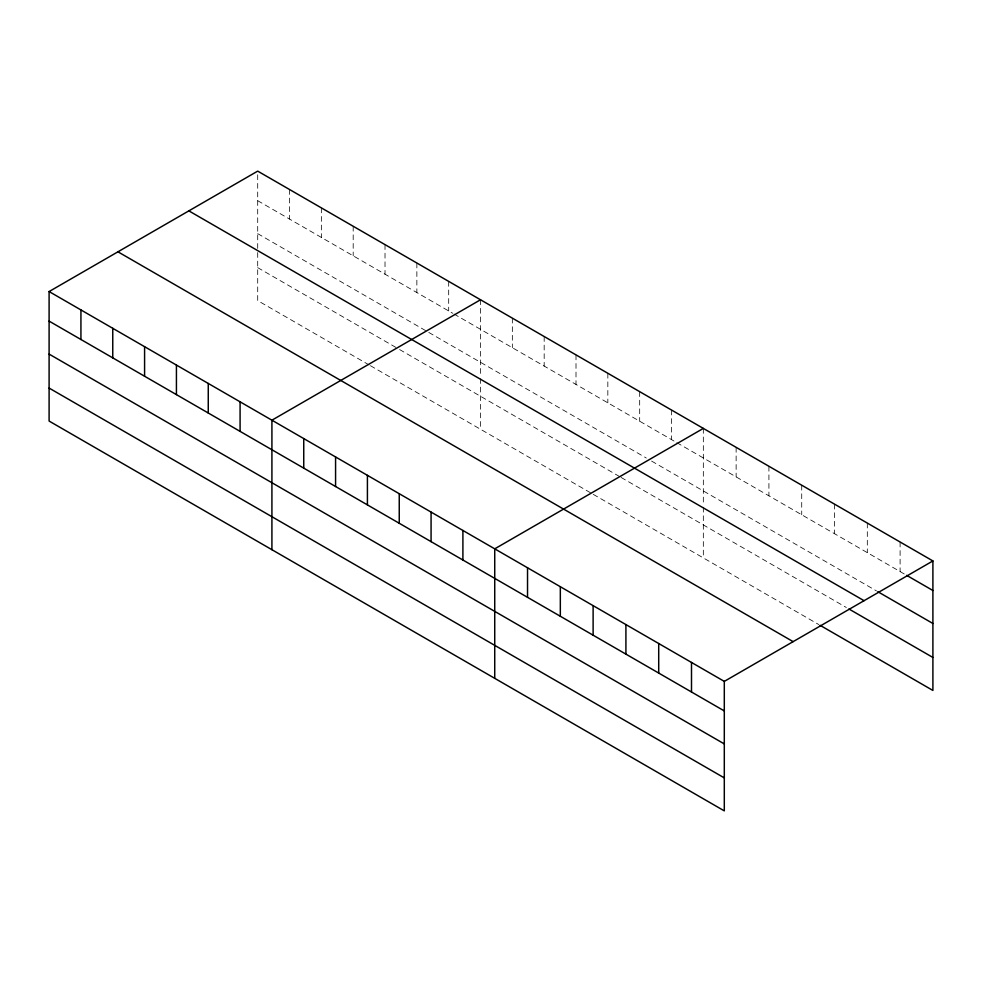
<?xml version="1.0" encoding="UTF-8"?>
<svg xmlns="http://www.w3.org/2000/svg" width="982" height="982" viewBox="0 0 982 982"><rect width="100%" height="100%" fill="white"/><g stroke="black" fill="none" stroke-linecap="round" stroke-linejoin="round"><path stroke-width="0.74" stroke-dasharray="4.91 3.68" d="M257.701 248.434L257.701 171.126M257.701 200.684L452.665 313.246M453.991 314.007L675.481 441.888M676.807 442.649L905.355 574.605M257.701 233.655L427.465 331.671M428.79 332.444L646.303 458.017M651.606 461.086L876.496 590.918M257.701 267.644L398.287 348.806M399.613 349.567L619.777 476.687M621.103 477.448L846.324 607.477M369.109 364.936L257.701 300.615L257.701 249.907M370.435 365.709L591.925 493.578M593.251 494.351L818.767 624.552M900.101 542.015L900.101 571.573M867.315 523.075L867.315 552.633M834.516 504.147L834.516 533.705M801.717 485.206L801.717 514.764M768.918 466.278L768.918 495.836M736.132 447.338L736.132 476.896M703.333 428.41L703.333 505.718M703.333 507.191L703.333 557.899M671.504 410.034L671.504 439.592M639.675 391.658L639.675 421.204M607.833 373.27L607.833 402.829M576.004 354.895L576.004 384.453M544.175 336.519L544.175 366.077M512.346 318.143L512.346 347.702M480.517 299.768L480.517 377.076M480.517 378.549L480.517 429.257M448.688 281.392L448.688 310.95M416.859 263.016L416.859 292.562M385.018 244.628L385.018 274.187M353.189 226.253L353.189 255.811M321.36 207.877L321.36 237.435M289.53 189.501L289.53 219.06"/><path stroke-width="1.47" d="M49.1 291.556L724.299 681.385L724.299 810.874L49.1 421.057L49.1 291.556L257.701 171.126L932.9 560.943L932.9 690.444L820.08 625.313M480.517 299.768L271.916 420.198L271.916 549.699M703.333 428.41L494.732 548.84L494.732 678.341M724.299 681.385L932.9 560.943M906.668 575.354L932.9 590.501M877.798 591.68L932.9 623.484M188.863 210.872L864.062 600.689M848.939 608.987L932.9 657.461M117.938 251.809L793.137 641.639M49.1 321.114L724.299 710.931M49.1 354.097L724.299 743.914M49.1 388.074L724.299 777.891M691.5 662.445L691.5 692.003M658.713 643.517L658.713 673.063M625.915 624.577L625.915 654.135M593.116 605.649L593.116 635.194M560.329 586.708L560.329 616.266M527.53 567.78L527.53 597.326M462.903 530.464L462.903 560.022M431.073 512.088L431.073 541.647M399.244 493.713L399.244 523.271M367.415 475.337L367.415 504.883M335.574 456.949L335.574 486.507M303.745 438.573L303.745 468.132M240.087 401.822L240.087 431.38M208.258 383.446L208.258 413.005M176.429 365.071L176.429 394.629M144.587 346.695L144.587 376.241M112.758 328.307L112.758 357.865M80.929 309.931L80.929 339.49"/></g></svg>
